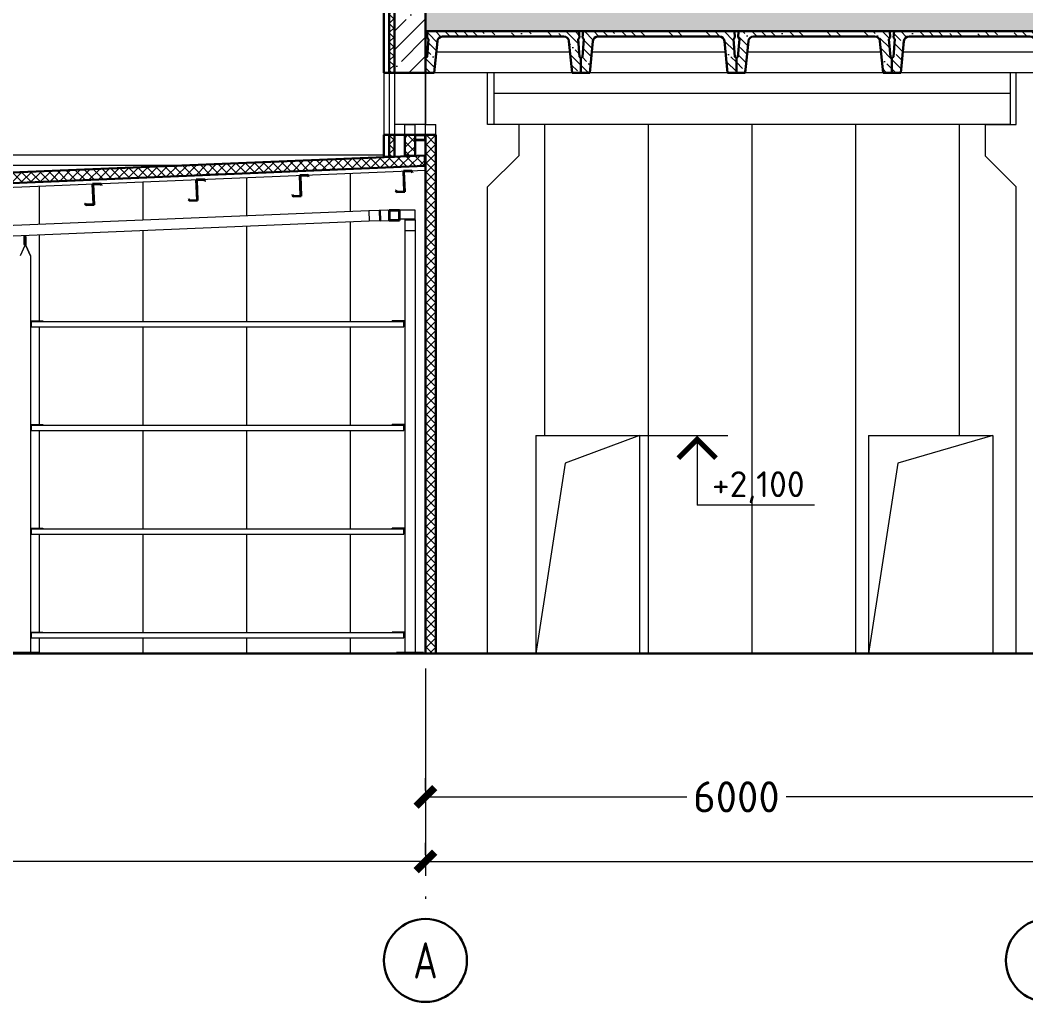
# Model space of a CAD drawing. Extents: x -965262 to 1142518, y -357520 to 71675.
# Drawn here: x -329256 to -319554, y -198860 to -189391 of the extents above; entities that cross this region are included whole.
import ezdxf

# ---------------------------------------------------------------- set-up
doc = ezdxf.new("R2010")
doc.units = 0
doc.header["$LTSCALE"] = 10
doc.linetypes.add('DOTE', pattern=[2.42, 2, -0.2, 0.02, -0.2])
doc.layers.get('0').update_dxf_attribs({"linetype": 'CONTINUOUS', "lineweight": 30})
doc.layers.get('Defpoints').update_dxf_attribs({"linetype": 'CONTINUOUS'})
doc.layers.add('DOTE', color=7, linetype='DOTE', lineweight=9)
doc.styles.add('GOST 2.304', font='isocpeur.ttf', dxfattribs={"width": 0.75, "height": 250})
doc.styles.get("Standard").update_dxf_attribs({"font": 'isocpeur.ttf', "height": 300})
doc.dimstyles.get("Standard").update_dxf_attribs({"dimscale": 100, "dimtxt": 300, "dimasz": 1.8, "dimexe": 1.8, "dimexo": 0.625, "dimgap": 0.9, "dimtad": 0, "dimdec": 0, "dimzin": 0, "dimdsep": 46, "dimtxsty": 'Standard', "dimblk": 'ARCHTICK', "dimcen": 0.9, "dimclrd": 256, "dimclre": 256, "dimclrt": 256, "dimadec": 0, "dimazin": 0, "dimtfac": 1, "dimtdec": 0, "dimtofl": 0, "dimtmove": 0, "dimatfit": 3, "dimfxl": 1, "dimtolj": 1, "dimtzin": 0, "dimlwd": 15, "dimlwe": 15, "dimarcsym": 0})
pattern_1 = [(45, (-339032.66, -358566.054), (-44.90128, 44.90128), []), (135, (-339032.66, -358566.054), (-44.90128, -44.90128), [])]

# ---------------------------------------------------------------- blocks, each defined once
blk = doc.blocks.new('y')
at = {"lineweight": 15}
h = blk.add_hatch(dxfattribs=at)
h.set_pattern_fill('ANSI35', color=256, scale=20, angle=90, style=0)
h.set_pattern_definition([(135, (-71939.62, 175751.51), (-89.80256, -89.80256), []), (135, (-71939.62, 175841.31), (-89.80256, -89.80256), [158.75, -31.75, 0, -31.75])])
edge = h.paths.add_edge_path()
edge.add_ellipse((16945.9, 173767.8), major_axis=(35.4, 35.4), ratio=1, start_angle=45, end_angle=129.28941)
edge.add_line((16896.2, 173772.8), (16865.7, 173467.8))
edge.add_line((16865.7, 173467.8), (16780.7, 173467.8))
edge.add_line((16780.7, 173467.8), (16780.7, 173607.8))
edge.add_line((16780.7, 173607.8), (16795.8, 173622.8))
edge.add_line((16795.8, 173622.8), (16808.9, 173792.8))
edge.add_line((16808.9, 173792.8), (16796.1, 173807.8))
edge.add_line((16796.1, 173807.8), (16800.7, 173867.8))
edge.add_line((16800.7, 173867.8), (18260.7, 173867.8))
edge.add_line((18260.7, 173867.8), (18265.3, 173807.8))
edge.add_line((18265.3, 173807.8), (18252.4, 173792.8))
edge.add_line((18252.4, 173792.8), (18265.5, 173622.8))
edge.add_line((18265.5, 173622.8), (18280.7, 173607.8))
edge.add_line((18280.7, 173607.8), (18280.7, 173467.8))
edge.add_line((18280.7, 173467.8), (18195.7, 173467.8))
edge.add_line((18195.7, 173467.8), (18165.2, 173772.8))
edge.add_ellipse((18115.4, 173767.8), major_axis=(-35.4, 35.4), ratio=1, start_angle=230.71059, end_angle=315)
edge.add_line((18115.4, 173817.8), (16945.9, 173817.8))
h.paths.add_polyline_path([(17610.7, 173817.8), (17450.7, 173817.8), (17450.7, 173867.8), (17610.7, 173867.8)], flags=17)
h.paths.add_polyline_path([(17960.7, 173817.8), (17800.7, 173817.8), (17800.7, 173867.8), (17960.7, 173867.8)], flags=17)
for p, q in [((16800.7, 173867.8), (16796.1, 173807.8)), ((18260.7, 173867.8), (16800.7, 173867.8)), ((18260.7, 173867.8), (18265.3, 173807.8)), ((16808.9, 173792.8), (16795.8, 173622.8)), ((16808.9, 173792.8), (16796.1, 173807.8)), ((16896.2, 173772.8), (16865.7, 173467.8)), ((18115.4, 173817.8), (16945.9, 173817.8)), ((18165.2, 173772.8), (18195.7, 173467.8)), ((18252.4, 173792.8), (18265.3, 173807.8)), ((18252.4, 173792.8), (18265.5, 173622.8)), ((16780.7, 173607.8), (16795.8, 173622.8)), ((16780.7, 173607.8), (16780.7, 173467.8)), ((18280.7, 173607.8), (18265.5, 173622.8)), ((18280.7, 173607.8), (18280.7, 173467.8)), ((18280.7, 173607.8), (18280.7, 173467.8)), ((16780.7, 173467.8), (16865.7, 173467.8)), ((18280.7, 173467.8), (18195.7, 173467.8))]:
    blk.add_line(p, q)
for p, q in [((18175.7, 173667.8), (16885.7, 173667.8)), ((18195.7, 173467.8), (16865.7, 173467.8))]:
    blk.add_line(p, q, dxfattribs=at)
for centre, start, end in [((16945.9, 173767.8), 90, 174.28941), ((18115.4, 173767.8), 5.71059, 90)]:
    blk.add_arc(centre, 50, start, end)
blk = doc.blocks.new('A$C57D11917')
for p, q in [((-13355.6, 2082.4), (-13455.6, 2082.4)), ((-13455.6, 2082.4), (-13455.6, 1982.4)), ((-13453.3, 2080.1), (-13357.9, 2080.1)), ((-13453.3, 1984.7), (-13453.3, 2080.1)), ((-13357.9, 2080.1), (-13357.9, 1984.7)), ((-13355.6, 1982.4), (-13355.6, 2082.4)), ((-13455.6, 1982.4), (-13355.6, 1982.4)), ((-13357.9, 1984.7), (-13453.3, 1984.7)), ((-13355.6, 1609), (-13455.6, 1609)), ((-13455.6, 1609), (-13455.6, 1509)), ((-13453.3, 1606.7), (-13357.9, 1606.7)), ((-13453.3, 1511.3), (-13453.3, 1606.7)), ((-13357.9, 1606.7), (-13357.9, 1511.3)), ((-13355.6, 1509), (-13355.6, 1609)), ((-13455.6, 1509), (-13355.6, 1509)), ((-13357.9, 1511.3), (-13453.3, 1511.3)), ((-12745.6, 1276.4), (-12745.6, 1264.4)), ((-12545.6, 1276.4), (-12745.6, 1276.4)), ((-12745.6, 1264.4), (-12662.6, 1264.4)), ((-12628.6, 1264.4), (-12545.6, 1264.4)), ((-12545.6, 1264.4), (-12545.6, 1276.4)), ((-13455.6, 1182.4), (-13455.6, 1082.4)), ((-13405.6, 1182.4), (-13455.6, 1182.4)), ((-13453.3, 1180.1), (-13407.9, 1180.1)), ((-13453.3, 1084.7), (-13453.3, 1180.1)), ((-13407.9, 1180.1), (-13407.9, 1084.7)), ((-13405.6, 1082.4), (-13405.6, 1182.4)), ((-13155.2, 1182.4), (-13155.2, 1082.4)), ((-13105.2, 1182.4), (-13155.2, 1182.4)), ((-13152.9, 1180.1), (-13107.5, 1180.1)), ((-13152.9, 1084.7), (-13152.9, 1180.1)), ((-13107.5, 1180.1), (-13107.5, 1084.7)), ((-13105.2, 1082.4), (-13105.2, 1182.4)), ((-12649.6, 1251.4), (-12649.6, 1101.4)), ((-12641.6, 1101.4), (-12641.6, 1251.4)), ((-13455.6, 1082.4), (-13405.6, 1082.4)), ((-13407.9, 1084.7), (-13453.3, 1084.7)), ((-13155.2, 1082.4), (-13105.2, 1082.4)), ((-13107.5, 1084.7), (-13152.9, 1084.7)), ((-12745.6, 1088.4), (-12745.6, 1076.4)), ((-12662.6, 1088.4), (-12745.6, 1088.4)), ((-12745.6, 1076.4), (-12545.6, 1076.4)), ((-12545.6, 1088.4), (-12628.6, 1088.4)), ((-12545.6, 1076.4), (-12545.6, 1088.4))]:
    blk.add_line(p, q)
at = {"lineweight": 15}
for p, q in [((-13355.6, 2082.4), (-12695.6, 2082.4)), ((-12695.6, 2082.4), (-12695.6, 1618.8)), ((-12695.6, 2082.4), (-12595.6, 2082.4)), ((-12595.6, 2082.4), (-12595.6, 1623)), ((-12500.6, 2037), (-12400.6, 2082.4)), ((-12400.6, 2082.4), (-7890.6, 2082.4)), ((-7790.6, 2037), (-7890.6, 2082.4)), ((-7695.6, 2082.4), (-7695.6, 1825.7)), ((-7695.6, 2082.4), (-7595.6, 2082.4)), ((-7595.6, 2082.4), (-7595.6, 1829.9)), ((-7500.6, 2037), (-7400.6, 2082.4)), ((-7400.6, 2082.4), (-2045.6, 2082.4)), ((-13455.6, 1982), (-13455.6, 1609)), ((-13355.6, 1982.4), (-13355.6, 1609)), ((-13355.6, 1982.4), (-12695.6, 1982.4)), ((-12515.6, 2027.8), (-12595.6, 2027.8)), ((-12595.6, 2027.8), (-12595.6, 2018.8)), ((-12595.6, 2018.8), (-12515.6, 2018.8)), ((-12585.6, 2037), (-12585.6, 2027.8)), ((-12585.6, 2037), (-12500.6, 2037)), ((-12585.6, 2027.8), (-12500.6, 2027.8)), ((-12515.6, 2018.8), (-12515.6, 2027.8)), ((-12500.6, 2037), (-12500.6, 2027.8)), ((-12500.6, 2027.8), (-12400.6, 1982.4)), ((-12400.6, 1982.4), (-7890.6, 1982.4)), ((-7790.6, 2027.8), (-7890.6, 1982.4)), ((-7705.6, 2037), (-7790.6, 2037)), ((-7790.6, 2037), (-7790.6, 2027.8)), ((-7705.6, 2027.8), (-7790.6, 2027.8)), ((-7775.6, 2027.8), (-7695.6, 2027.8)), ((-7775.6, 2018.8), (-7775.6, 2027.8)), ((-7695.6, 2018.8), (-7775.6, 2018.8)), ((-7705.6, 2037), (-7705.6, 2027.8)), ((-7695.6, 2027.8), (-7695.6, 2018.8)), ((-7515.6, 2027.8), (-7595.6, 2027.8)), ((-7595.6, 2027.8), (-7595.6, 2018.8)), ((-7595.6, 2018.8), (-7515.6, 2018.8)), ((-7585.6, 2037), (-7585.6, 2027.8)), ((-7585.6, 2037), (-7500.6, 2037)), ((-7585.6, 2027.8), (-7500.6, 2027.8)), ((-7515.6, 2018.8), (-7515.6, 2027.8)), ((-7500.6, 2037), (-7500.6, 2027.8)), ((-7500.6, 2027.8), (-7400.6, 1982.4)), ((-7400.6, 1982.4), (-3907.6, 1982.4)), ((-13355.6, 1609), (-12932.4, 1609)), ((-9839.8, 1578.9), (-9845.8, 1578.6)), ((-9845.8, 1578.6), (-9838.1, 1393.8)), ((-9832.1, 1394), (-9839.8, 1578.9)), ((-13455.6, 1509), (-13455.6, 1082.4)), ((-13355.6, 1509), (-13355.6, 1182.4)), ((-13355.6, 1509), (-13201.9, 1509)), ((-12868.6, 1468.4), (-12874.6, 1468.4)), ((-12874.6, 1278.4), (-12874.6, 1468.4)), ((-12868.6, 1468.4), (-12868.6, 1278.4)), ((-11730.1, 1500.6), (-11736.1, 1500.4)), ((-11736.1, 1500.4), (-11728.5, 1315.6)), ((-11722.5, 1315.8), (-11730.1, 1500.6)), ((-10838.9, 1537.5), (-10844.9, 1537.3)), ((-10844.9, 1537.3), (-10837.2, 1352.4)), ((-10831.3, 1352.7), (-10838.9, 1537.5)), ((-9576.6, 1508.7), (-9552.7, 1509.7)), ((-9551, 889.2), (-9576.6, 1508.7)), ((-9528.7, 1510.7), (-9552.7, 1509.7)), ((-9552.7, 1509.7), (-9527, 890.2)), ((-9552.7, 1509.7), (-9527, 890.2)), ((-9503, 891.2), (-9528.7, 1510.7)), ((-12745.6, 1385.4), (-12745.6, 1276.4)), ((-12745.6, 1385.4), (-12733.6, 1385.4)), ((-12733.6, 1276.4), (-12733.6, 1385.4)), ((-12733.6, 1385.4), (-12557.6, 1385.4)), ((-12557.6, 1385.4), (-12557.6, 1276.4)), ((-12557.6, 1385.4), (-12545.6, 1385.4)), ((-12545.6, 1385.4), (-12521.6, 1385.4)), ((-12545.6, 1385.4), (-12545.6, 1276.4)), ((-9572.3, 1404.8), (-12521.6, 1282.7)), ((-12521.6, 1276.7), (-9572.1, 1398.8)), ((-12521.6, 1385.4), (-12521.6, 765.4)), ((-9524.4, 1406.8), (-9470.6, 1409)), ((-9470.6, 1403), (-9524.1, 1400.8)), ((-12935.6, 1272.4), (-12935.6, 1278.4)), ((-12935.6, 1278.4), (-12745.6, 1278.4)), ((-12935.6, 1272.4), (-12745.6, 1272.4)), ((-12745.6, 1262.4), (-12757.6, 1262.4)), ((-12757.6, 1262.4), (-12757.6, 1076.4)), ((-12745.6, 1264.4), (-12745.6, 1088.4)), ((-12745.6, 1262.4), (-12745.6, 1088.4)), ((-12733.6, 1088.4), (-12733.6, 1264.4)), ((-12632.6, 1263.8), (-12632.6, 1246.4)), ((-12557.6, 1264.4), (-12557.6, 1088.4)), ((-12545.6, 1264.4), (-12545.6, 1088.4)), ((-13405.6, 1182.4), (-13155.2, 1182.4)), ((-13105.2, 1182.4), (-13055.6, 1182.4)), ((-12955.6, 1182.4), (-12757.6, 1182.4)), ((-12632.6, 1246.4), (-12641.6, 1246.4)), ((-12632.6, 1246.4), (-12632.6, 1106.4)), ((-13405.2, 1082.4), (-13155.2, 1082.4)), ((-13105.2, 1082.4), (-13055.6, 1082.4)), ((-12955.6, 1082.4), (-12757.6, 1082.4)), ((-12641.6, 1106.4), (-12632.6, 1106.4)), ((-12632.6, 1106.4), (-12632.6, 1089.1)), ((-12557.6, 1076.4), (-12557.6, -2670.6)), ((-12545.6, 1076.4), (-12545.6, -2670.6)), ((-12745.6, 996.4), (-12745.6, -2670.6)), ((-12733.6, -2670.6), (-12733.6, 996.4)), ((-9555.5, 999.1), (-12521.6, 876.4)), ((-12521.6, 870.4), (-9555.3, 993.1)), ((-9507.6, 1001.1), (-9470.6, 1002.6)), ((-9470.6, 996.6), (-9507.3, 995.1)), ((-9527, 890.2), (-9551, 889.2)), ((-9527, 890.2), (-9503, 891.2)), ((-12521.6, 765.4), (-12545.6, 765.4)), ((-12770.6, -2670.6), (-12770.6, -2695.6)), ((-12770.6, -2670.6), (-12520.6, -2670.6)), ((-12520.6, -2695.6), (-12770.6, -2695.6)), ((-12520.6, -2670.6), (-12520.6, -2695.6))]:
    blk.add_line(p, q, dxfattribs=at)
for centre, start, end in [((-12662.6, 1251.4), 0, 90), ((-12628.6, 1251.4), 90, 180), ((-12662.6, 1101.4), 270, 0), ((-12628.6, 1101.4), 180, 270)]:
    blk.add_arc(centre, 13, start, end)
blk = doc.blocks.new('_ArchTick')
at = {"color": 0, "linetype": 'ByBlock', "lineweight": 0, "const_width": 0.4}
blk.add_lwpolyline([(-0.5, -0.5), (0.5, 0.5)], dxfattribs=at)
blk = doc.blocks.new('*D64')
at = {"lineweight": 15, "transparency": 16777216}
for p, q in [((-336346, -197442.6), (-336346, -197325.1)), ((-325346, -197442.6), (-325346, -197325.1)), ((-336346, -197505.1), (-331371, -197505.1)), ((-325346, -197505.1), (-330321, -197505.1))]:
    blk.add_line(p, q, dxfattribs=at)
at = {"layer": 'Defpoints', "color": 0, "lineweight": 15, "transparency": 16777216}
for p in [(-336346, -197505.1), (-336346, -197505.1), (-325346, -197505.1, -1451.3)]:
    blk.add_point(p, dxfattribs=at)
at = {"lineweight": 15, "transparency": 16777216, "xscale": 180, "yscale": 180, "zscale": 180, "rotation": 180}
blk.add_blockref('_ArchTick', (-336346, -197505.1), dxfattribs=at)
at = {"lineweight": 15, "transparency": 16777216, "xscale": 180, "yscale": 180, "zscale": 180}
blk.add_blockref('_ArchTick', (-325346, -197505.1), dxfattribs=at)
at = {"lineweight": 15, "transparency": 16777216, "insert": (-330846, -197505.1), "char_height": 300, "attachment_point": 5}
blk.add_mtext('\\A1;11000', dxfattribs=at)
blk = doc.blocks.new('*D66')
at = {"lineweight": 15, "transparency": 16777216}
for p, q in [((-325346, -196819.8), (-325346, -196702.3)), ((-319346, -196819.8), (-319346, -196702.3)), ((-325346, -196882.3), (-322826, -196882.3)), ((-319346, -196882.3), (-321866, -196882.3))]:
    blk.add_line(p, q, dxfattribs=at)
at = {"layer": 'Defpoints', "color": 0, "lineweight": 15, "transparency": 16777216}
for p in [(-325346, -196882.3), (-319346, -196882.3), (-319346, -196882.3)]:
    blk.add_point(p, dxfattribs=at)
at = {"lineweight": 15, "transparency": 16777216, "xscale": 180, "yscale": 180, "zscale": 180, "rotation": 180}
blk.add_blockref('_ArchTick', (-325346, -196882.3), dxfattribs=at)
at = {"lineweight": 15, "transparency": 16777216, "xscale": 180, "yscale": 180, "zscale": 180}
blk.add_blockref('_ArchTick', (-319346, -196882.3), dxfattribs=at)
at = {"lineweight": 15, "transparency": 16777216, "insert": (-322346, -196882.3), "char_height": 300, "attachment_point": 5}
blk.add_mtext('\\A1;6000', dxfattribs=at)
blk = doc.blocks.new('*D72')
at = {"lineweight": 15, "transparency": 16777216}
for p, q in [((-325346, -197442.6), (-325346, -197325.1)), ((-301346, -197442.6), (-301346, -197325.1)), ((-325346, -197505.1), (-313946, -197505.1)), ((-301346, -197505.1), (-312746, -197505.1))]:
    blk.add_line(p, q, dxfattribs=at)
at = {"layer": 'Defpoints', "color": 0, "lineweight": 15, "transparency": 16777216}
for p in [(-325346, -197505.1), (-301346, -197505.1), (-301346, -197505.1)]:
    blk.add_point(p, dxfattribs=at)
at = {"lineweight": 15, "transparency": 16777216, "xscale": 180, "yscale": 180, "zscale": 180, "rotation": 180}
blk.add_blockref('_ArchTick', (-325346, -197505.1), dxfattribs=at)
at = {"lineweight": 15, "transparency": 16777216, "xscale": 180, "yscale": 180, "zscale": 180}
blk.add_blockref('_ArchTick', (-301346, -197505.1), dxfattribs=at)
at = {"lineweight": 15, "transparency": 16777216, "insert": (-313346, -197505.1), "char_height": 300, "attachment_point": 5}
blk.add_mtext('\\A1;24000', dxfattribs=at)

msp = doc.modelspace()

# ---------------------------------------------------------------- hatches: boundary and pattern name
at = {"lineweight": 15}
h = msp.add_hatch(dxfattribs=at)
h.set_pattern_fill('ANSI35', color=256, scale=40)
h.set_pattern_definition([(45, (-325488.4, -183773.3), (-179.605, 179.605), []), (45, (-325308.8, -183773.3), (-179.605, 179.605), [317.5, -63.5, 0, -63.5])])
h.paths.add_polyline_path([(-325646, -183798.3), (-325346, -183798.3, 0.333333)])
h.paths.add_polyline_path([(-325346, -189898.3), (-325646, -189898.3), (-325646, -190398.3), (-325346, -190398.3)], flags=17)
h.paths.add_polyline_path([(-325646, -185578.3), (-325346, -185578.3), (-325346, -183798.3), (-325646, -183798.3)])
h.paths.add_polyline_path([(-325646, -190398.3), (-325346, -190398.3), (-325346, -188598.3), (-325646, -188598.3)])
h = msp.add_hatch(dxfattribs=at)
h.set_pattern_fill('ANSI37', color=256, scale=20)
h.set_pattern_definition(pattern_1)
h.paths.add_polyline_path([(-325646, -183798.3), (-325696, -183798.3), (-325696, -185578.3), (-325646, -185578.3)])
h.paths.add_polyline_path([(-325646, -188598.3), (-325696, -188598.3), (-325696, -189898.3), (-325646, -189898.3)])
h.paths.add_polyline_path([(-325646, -190498.3), (-325696, -190498.3), (-325696, -190709.1), (-325646, -190709.1)])
h = msp.add_hatch(dxfattribs=at)
h.set_pattern_fill('ANSI35', color=256, scale=40, angle=90)
h.set_pattern_definition([(135, (-302643.57, -189385), (-179.605, -179.605), []), (135, (-302643.57, -189205.4), (-179.605, -179.605), [317.5, -63.5, 0, -63.5])])
h.paths.add_polyline_path([(-301346, -189283.3), (-303376, -189283.3), (-303376, -189498.3), (-301346, -189498.3)], flags=17)
h.paths.add_polyline_path([(-303376, -189283.3), (-303496, -189283.3), (-303496, -189498.3), (-303376, -189498.3)], flags=16)
h.paths.add_polyline_path([(-325346, -189283.3), (-325346, -189498.3), (-301346, -189498.3), (-301346, -189283.3)])
h = msp.add_hatch(dxfattribs=at)
h.set_pattern_fill('ANSI37', color=30, scale=20)
h.set_pattern_definition(pattern_1)
h.paths.add_polyline_path([(-325546, -190700.8), (-325446, -190700.8), (-325446, -190498.3), (-325546, -190498.3)])
h = msp.add_hatch(dxfattribs=at)
h.set_pattern_fill('ANSI37', color=30, scale=20)
h.set_pattern_definition(pattern_1)
h.paths.add_polyline_path([(-325246, -195498.3), (-325346, -195498.3), (-325346, -190498.3), (-325246, -190498.3)])
h = msp.add_hatch(dxfattribs=at)
h.set_pattern_fill('ANSI37', color=30, scale=20)
h.set_pattern_definition([(45, (-342126.707, -358566.054), (-44.90128, 44.90128), []), (135, (-342126.707, -358566.054), (-44.90128, -44.90128), [])])
h.paths.add_polyline_path([(-325347.7, -190796.8), (-325351.8, -190696.9), (-336906, -191175), (-336901.9, -191274.9)])

# ---------------------------------------------------------------- linework, layer by layer
for p, q in [((-325346, -195498.3, -4711.1), (-325346, -185098.3, -4711.1)), ((-325746, -189898.3, -4711.1), (-325746, -190498.3, -4711.1)), ((-325696, -189898.3, -4711.1), (-325696, -190498.3, -4711.1)), ((-325646, -189898.3, -4711.1), (-325646, -190498.3, -4711.1)), ((-325346, -189898.3, -4711.1), (-325346, -190398.3, -4711.1)), ((-324746, -190398.3, -4711.1), (-324746, -189898.3, -4711.1)), ((-319706, -189898.3, -4711.1), (-324686, -189898.3, -4711.1)), ((-324686, -189898.3, -4711.1), (-324686, -190098.3, -4711.1)), ((-319706, -189898.3, -4711.1), (-319706, -190098.3, -4711.1)), ((-319646, -190398.3, -4711.1), (-319646, -189898.3, -4711.1)), ((-319706, -190098.3, -4711.1), (-324686, -190098.3, -4711.1)), ((-324686, -190098.3, -4711.1), (-324686, -190398.3, -4711.1)), ((-319706, -190098.3, -4711.1), (-319706, -190398.3, -4711.1)), ((-325346, -190398.3, -4711.1), (-325646, -190398.3, -4711.1)), ((-324446, -190398.3, -4711.1), (-324746, -190398.3, -4711.1)), ((-319706, -190398.3, -4711.1), (-324686, -190398.3, -4711.1)), ((-324446, -190398.3, -4711.1), (-324446, -190698.3, -4711.1)), ((-324446, -190398.3, -4711.1), (-324446, -190682.7, -4711.1)), ((-319946, -190398.3, -4711.1), (-319946, -190698.3, -4711.1)), ((-319946, -190398.3, -4711.1), (-319946, -190682.7, -4711.1)), ((-319946, -190398.3, -4711.1), (-319646, -190398.3, -4711.1)), ((-324746, -190998.3, -4711.1), (-324446, -190698.3, -4711.1)), ((-319646, -190998.3, -4711.1), (-319946, -190698.3, -4711.1)), ((-324746, -195498.3, -4711.1), (-324746, -190998.3, -4711.1)), ((-319646, -195498.3, -4711.1), (-319646, -190998.3, -4711.1)), ((-325892.9, -191231, -4711.1), (-332778.3, -191515.9, -4711.1)), ((-325793, -191226.9, -4711.1), (-325892.9, -191231, -4711.1)), ((-325793, -191226.9, -4711.1), (-325892.9, -191231, -4711.1)), ((-325892.9, -191231, -4711.1), (-325888.8, -191330.9, -4711.1)), ((-325892.8, -191234.2, -4711.1), (-325892.9, -191231, -4711.1)), ((-325892.9, -191231, -4711.1), (-325888.8, -191330.9, -4711.1)), ((-325708.1, -191223.4, -4711.1), (-325793, -191226.9, -4711.1)), ((-325792.9, -191230.1, -4711.1), (-325793, -191226.9, -4711.1)), ((-325793, -191226.9, -4711.1), (-325788.9, -191326.8, -4711.1)), ((-325793, -191226.9, -4711.1), (-325788.9, -191326.8, -4711.1)), ((-325696, -191223.3, -4711.1), (-325783, -191226.5, -4711.1)), ((-325783, -191226.5, -4711.1), (-325778.9, -191326.4, -4711.1)), ((-325708.1, -191223.8, -4711.1), (-325708.1, -191223.4, -4711.1)), ((-325446, -191223.3, -4711.1), (-325596, -191223.3, -4711.1)), ((-325446, -191308.3, -4711.1), (-325446, -191223.3, -4711.1)), ((-325888.8, -191330.9, -4711.1), (-325888.9, -191327.8, -4711.1)), ((-325788.9, -191326.8, -4711.1), (-325888.8, -191330.9, -4711.1)), ((-325788.9, -191326.8, -4711.1), (-325888.8, -191330.9, -4711.1)), ((-325788.9, -191326.8, -4711.1), (-325789, -191323.6, -4711.1)), ((-325778.9, -191326.4, -4711.1), (-325788.9, -191326.8, -4711.1)), ((-325778.9, -191326.4, -4711.1), (-325696, -191323.3, -4711.1)), ((-325596, -191308.3, -4711.1), (-325446, -191308.3, -4711.1)), ((-325546, -191308.3, -4711.1), (-325546, -191318.3, -4711.1)), ((-325543.7, -191318.3, -4711.1), (-325546, -191318.3, -4711.1)), ((-325546, -191318.3, -4711.1), (-325546, -191418.3, -4711.1)), ((-325546, -191318.3, -4711.1), (-325446, -191318.3, -4711.1)), ((-325546, -191318.3, -4711.1), (-325446, -191318.3, -4711.1)), ((-325546, -191318.3, -4711.1), (-325546, -191418.3, -4711.1)), ((-325446, -191318.3, -4711.1), (-325448.3, -191318.3, -4711.1)), ((-325446, -191318.3, -4711.1), (-325446, -191308.3, -4711.1)), ((-325446, -191318.3, -4711.1), (-325446, -191418.3, -4711.1)), ((-325446, -191318.3, -4711.1), (-325446, -191418.3, -4711.1)), ((-325888.8, -191330.9, -4711.1), (-332774.1, -191615.8, -4711.1)), ((-325543.7, -191418.3, -4711.1), (-325546, -191418.3, -4711.1)), ((-325546, -191418.3, -4711.1), (-325446, -191418.3, -4711.1)), ((-325546, -191418.3, -4711.1), (-325446, -191418.3, -4711.1)), ((-325546, -191418.3, -4711.1), (-325546, -195489.3, -4711.1)), ((-325446, -191418.3, -4711.1), (-325448.3, -191418.3, -4711.1)), ((-325446, -191418.3, -4711.1), (-325446, -195489.3, -4711.1)), ((-329219.6, -191468.8, -4711.1), (-329219.6, -191553.8, -4711.1)), ((-329219.6, -191468.8, -4711.1), (-329210.6, -191468.8, -4711.1)), ((-329210.6, -191468.8, -4711.1), (-329210.6, -191553.8, -4711.1)), ((-329210.6, -191478.8, -4711.1), (-329201.4, -191478.8, -4711.1)), ((-329210.6, -191478.8, -4711.1), (-329210.6, -191563.8, -4711.1)), ((-329201.4, -191478.8, -4711.1), (-329201.4, -191563.8, -4711.1)), ((-329210.6, -191563.8, -4711.1), (-329256, -191663.8, -4711.1)), ((-329210.6, -191563.8, -4711.1), (-329256, -191663.8, -4711.1)), ((-329219.6, -191553.8, -4711.1), (-329210.6, -191553.8, -4711.1)), ((-329210.6, -191563.8, -4711.1), (-329201.4, -191563.8, -4711.1)), ((-329201.4, -191563.8, -4711.1), (-329210.6, -191563.8, -4711.1)), ((-329156, -191663.8, -4711.1), (-329201.4, -191563.8, -4711.1)), ((-329201.4, -191563.8, -4711.1), (-329156, -191663.8, -4711.1)), ((-329156, -191663.8, -4711.1), (-329156, -195489.3, -4711.1)), ((-329156, -192292.3, -4711.1), (-329036, -192292.3, -4711.1)), ((-329146, -192298.3, -4711.1), (-329156, -192298.3, -4711.1)), ((-329146, -192348.3, -4711.1), (-329146, -192298.3, -4711.1)), ((-329146, -192298.3, -4711.1), (-325556, -192298.3, -4711.1)), ((-329036, -192292.3, -4711.1), (-329036, -192298.3, -4711.1)), ((-325546, -192292.3, -4711.1), (-325666, -192292.3, -4711.1)), ((-325666, -192298.3, -4711.1), (-325666, -192292.3, -4711.1)), ((-325546, -192298.3, -4711.1), (-325556, -192298.3, -4711.1)), ((-325556, -192348.3, -4711.1), (-325556, -192298.3, -4711.1)), ((-329146, -192348.3, -4711.1), (-325556, -192348.3, -4711.1)), ((-329156, -193292.3, -4711.1), (-329036, -193292.3, -4711.1)), ((-329146, -193298.3, -4711.1), (-329156, -193298.3, -4711.1)), ((-329146, -193348.3, -4711.1), (-329146, -193298.3, -4711.1)), ((-329146, -193298.3, -4711.1), (-325556, -193298.3, -4711.1)), ((-329146, -193348.3, -4711.1), (-325556, -193348.3, -4711.1)), ((-329036, -193292.3, -4711.1), (-329036, -193298.3, -4711.1)), ((-325546, -193292.3, -4711.1), (-325666, -193292.3, -4711.1)), ((-325666, -193298.3, -4711.1), (-325666, -193292.3, -4711.1)), ((-325546, -193298.3, -4711.1), (-325556, -193298.3, -4711.1)), ((-325556, -193348.3, -4711.1), (-325556, -193298.3, -4711.1)), ((-323281, -193398.3, -4711.1), (-322430.5, -193398.3, -4711.1)), ((-322724.1, -193398.3, -4711.1), (-322724.1, -194067.6, -4711.1)), ((-329156, -194292.3, -4711.1), (-329036, -194292.3, -4711.1)), ((-329146, -194298.3, -4711.1), (-329156, -194298.3, -4711.1)), ((-329146, -194348.3, -4711.1), (-329146, -194298.3, -4711.1)), ((-329146, -194298.3, -4711.1), (-325556, -194298.3, -4711.1)), ((-329036, -194292.3, -4711.1), (-329036, -194298.3, -4711.1)), ((-325546, -194292.3, -4711.1), (-325666, -194292.3, -4711.1)), ((-325666, -194298.3, -4711.1), (-325666, -194292.3, -4711.1)), ((-325546, -194298.3, -4711.1), (-325556, -194298.3, -4711.1)), ((-325556, -194348.3, -4711.1), (-325556, -194298.3, -4711.1)), ((-329146, -194348.3, -4711.1), (-325556, -194348.3, -4711.1)), ((-329156, -195292.3, -4711.1), (-329036, -195292.3, -4711.1)), ((-329146, -195298.3, -4711.1), (-329156, -195298.3, -4711.1)), ((-329146, -195348.3, -4711.1), (-329146, -195298.3, -4711.1)), ((-329146, -195298.3, -4711.1), (-325556, -195298.3, -4711.1)), ((-329036, -195292.3, -4711.1), (-329036, -195298.3, -4711.1)), ((-325546, -195292.3, -4711.1), (-325666, -195292.3, -4711.1)), ((-325666, -195298.3, -4711.1), (-325666, -195292.3, -4711.1)), ((-325546, -195298.3, -4711.1), (-325556, -195298.3, -4711.1)), ((-325556, -195348.3, -4711.1), (-325556, -195298.3, -4711.1)), ((-329146, -195348.3, -4711.1), (-325556, -195348.3, -4711.1)), ((-329076, -195489.3, -4711.1), (-329336, -195489.3, -4711.1)), ((-329076, -195498.3, -4711.1), (-329336, -195498.3, -4711.1)), ((-329256, -195489.3, -4711.1), (-329156, -195489.3, -4711.1)), ((-329076, -195498.3, -4711.1), (-329076, -195489.3, -4711.1)), ((-325626, -195498.3, -4711.1), (-325626, -195489.3, -4711.1)), ((-325366, -195489.3, -4711.1), (-325626, -195489.3, -4711.1)), ((-325366, -195498.3, -4711.1), (-325626, -195498.3, -4711.1)), ((-325546, -195489.3, -4711.1), (-325446, -195489.3, -4711.1)), ((-325366, -195498.3, -4711.1), (-325366, -195489.3, -4711.1))]:
    msp.add_line(p, q, dxfattribs=at)
for p, q in [((-325746, -189898.3, -4711.1), (-325746, -188598.3, -4711.1)), ((-325696, -189898.3, -4711.1), (-325696, -188598.3, -4711.1)), ((-325646, -189898.3, -4711.1), (-325646, -188598.3, -4711.1)), ((-325346, -189898.3, -4711.1), (-325346, -188598.3, -4711.1)), ((-325346, -189498.3, -4711.1), (-301346, -189498.3, -4711.1)), ((-325746, -189898.3, -4711.1), (-325346, -189898.3, -4711.1)), ((-325546, -190498.3, -4711.1), (-325746, -190498.3, -4711.1)), ((-325746, -190498.3, -4711.1), (-325746, -190709.1, -4711.1)), ((-325696, -190498.3, -4711.1), (-325696, -190709.1, -4711.1)), ((-325646, -190498.3, -4711.1), (-325646, -190709.1, -4711.1)), ((-325446, -190502.9, -4711.1), (-325446, -190543.7, -4711.1)), ((-325443.7, -190502.9, -4711.1), (-325443.7, -190543.7, -4711.1)), ((-325350.6, -190498.3, -4711.1), (-325441.4, -190498.3, -4711.1)), ((-325350.6, -190500.6, -4711.1), (-325441.4, -190500.6, -4711.1)), ((-325441.4, -190546, -4711.1), (-325350.6, -190546, -4711.1)), ((-325441.4, -190548.3, -4711.1), (-325350.6, -190548.3, -4711.1)), ((-325348.3, -190543.7, -4711.1), (-325348.3, -190502.9, -4711.1)), ((-325346, -190543.7, -4711.1), (-325346, -190502.9, -4711.1)), ((-325646, -190709.1, -4711.1), (-325746, -190709.1, -4711.1)), ((-325558.9, -190845.6, -4711.1), (-325482.8, -190842.5, -4711.1)), ((-325482.8, -190842.5, -4711.1), (-325470.8, -190855.6, -4711.1)), ((-327557.2, -190928.3, -4711.1), (-327481.1, -190925.1, -4711.1)), ((-327549, -191126.1, -4711.1), (-327557.2, -190928.3, -4711.1)), ((-327483.3, -190930.3, -4711.1), (-327551.9, -190933.1, -4711.1)), ((-327551.9, -190933.1, -4711.1), (-327543.7, -191130.9, -4711.1)), ((-327472.9, -190941.7, -4711.1), (-327483.3, -190930.3, -4711.1)), ((-327481.1, -190925.1, -4711.1), (-327469.1, -190938.3, -4711.1)), ((-327469.1, -190938.3, -4711.1), (-327472.9, -190941.7, -4711.1)), ((-326558, -190886.9, -4711.1), (-326482, -190883.8, -4711.1)), ((-326549.8, -191084.7, -4711.1), (-326558, -190886.9, -4711.1)), ((-326484.1, -190889, -4711.1), (-326552.7, -190891.8, -4711.1)), ((-326552.7, -190891.8, -4711.1), (-326544.6, -191089.6, -4711.1)), ((-326473.7, -190900.3, -4711.1), (-326484.1, -190889, -4711.1)), ((-326482, -190883.8, -4711.1), (-326470, -190896.9, -4711.1)), ((-326470, -190896.9, -4711.1), (-326473.7, -190900.3, -4711.1)), ((-325550.7, -191043.4, -4711.1), (-325558.9, -190845.6, -4711.1)), ((-325485, -190847.6, -4711.1), (-325553.6, -190850.5, -4711.1)), ((-325553.6, -190850.5, -4711.1), (-325545.4, -191048.2, -4711.1)), ((-325474.6, -190859, -4711.1), (-325485, -190847.6, -4711.1)), ((-325470.8, -190855.6, -4711.1), (-325474.6, -190859, -4711.1)), ((-328556.3, -190969.6, -4711.1), (-328480.3, -190966.5, -4711.1)), ((-328548.1, -191167.4, -4711.1), (-328556.3, -190969.6, -4711.1)), ((-328482.4, -190971.6, -4711.1), (-328551, -190974.5, -4711.1)), ((-328551, -190974.5, -4711.1), (-328542.9, -191172.3, -4711.1)), ((-328472, -190983, -4711.1), (-328482.4, -190971.6, -4711.1)), ((-328480.3, -190966.5, -4711.1), (-328468.3, -190979.6, -4711.1)), ((-328468.3, -190979.6, -4711.1), (-328472, -190983, -4711.1)), ((-325633.5, -191038.3, -4711.1), (-325629.7, -191034.8, -4711.1)), ((-325629.7, -191034.8, -4711.1), (-325619.3, -191046.2, -4711.1)), ((-327631.7, -191120.9, -4711.1), (-327628, -191117.5, -4711.1)), ((-327619.8, -191134.1, -4711.1), (-327631.7, -191120.9, -4711.1)), ((-327628, -191117.5, -4711.1), (-327617.6, -191128.9, -4711.1)), ((-327543.7, -191130.9, -4711.1), (-327619.8, -191134.1, -4711.1)), ((-327617.6, -191128.9, -4711.1), (-327549, -191126.1, -4711.1)), ((-326632.6, -191079.6, -4711.1), (-326628.8, -191076.2, -4711.1)), ((-326620.6, -191092.7, -4711.1), (-326632.6, -191079.6, -4711.1)), ((-326628.8, -191076.2, -4711.1), (-326618.5, -191087.6, -4711.1)), ((-326544.6, -191089.6, -4711.1), (-326620.6, -191092.7, -4711.1)), ((-326618.5, -191087.6, -4711.1), (-326549.8, -191084.7, -4711.1)), ((-325621.5, -191051.4, -4711.1), (-325633.5, -191038.3, -4711.1)), ((-325545.4, -191048.2, -4711.1), (-325621.5, -191051.4, -4711.1)), ((-325619.3, -191046.2, -4711.1), (-325550.7, -191043.4, -4711.1)), ((-328630.9, -191162.3, -4711.1), (-328627.1, -191158.9, -4711.1)), ((-328618.9, -191175.4, -4711.1), (-328630.9, -191162.3, -4711.1)), ((-328627.1, -191158.9, -4711.1), (-328616.8, -191170.2, -4711.1)), ((-328542.9, -191172.3, -4711.1), (-328618.9, -191175.4, -4711.1)), ((-328616.8, -191170.2, -4711.1), (-328548.1, -191167.4, -4711.1)), ((-325696, -191223.3, -4711.1), (-325596, -191223.3, -4711.1)), ((-325696, -191323.3, -4711.1), (-325696, -191223.3, -4711.1)), ((-325599.2, -191226.5, -4711.1), (-325692.8, -191226.5, -4711.1)), ((-325692.8, -191226.5, -4711.1), (-325692.8, -191320.1, -4711.1)), ((-325599.2, -191320.1, -4711.1), (-325599.2, -191226.5, -4711.1)), ((-325596, -191223.3, -4711.1), (-325596, -191323.3, -4711.1)), ((-325596, -191323.3, -4711.1), (-325696, -191323.3, -4711.1)), ((-325692.8, -191320.1, -4711.1), (-325599.2, -191320.1, -4711.1))]:
    msp.add_line(p, q)
at = {"color": 30, "lineweight": 15}
for p, q in [((-325546, -190398.3, -4711.1), (-325446, -190398.3, -4711.1)), ((-325546, -190498.3, -4711.1), (-325546, -190398.3, -4711.1)), ((-325446, -190498.3, -4711.1), (-325446, -190398.3, -4711.1)), ((-325346, -190398.3, -4711.1), (-325246, -190398.3, -4711.1)), ((-325346, -190498.3, -4711.1), (-325346, -190398.3, -4711.1)), ((-325246, -190498.3, -4711.1), (-325246, -190398.3, -4711.1)), ((-336900.2, -191314.9, -4711.1), (-325346, -190836.8, -4711.1)), ((-325347.7, -190796.8, -4711.1), (-325346, -190836.8, -4711.1)), ((-323281, -193398.3, -4711.1), (-323999, -193665.3, -4711.1)), ((-319871, -193398.3, -4711.1), (-320789, -193665.3, -4711.1)), ((-323999, -193665.3, -4711.1), (-324281, -195498.3, -4711.1)), ((-320789, -193665.3, -4711.1), (-321071, -195498.3, -4711.1))]:
    msp.add_line(p, q, dxfattribs=at)
at = {"color": 30, "lineweight": 5, "ltscale": 100}
for p, q in [((-324196, -190398.3, -4711.1), (-324196, -193398.3, -4711.1)), ((-323196, -190398.3, -4711.1), (-323196, -195498.3, -4711.1)), ((-322196, -190398.3, -4711.1), (-322196, -195498.3, -4711.1)), ((-321196, -190398.3, -4711.1), (-321196, -195498.3, -4711.1)), ((-320196, -190398.3, -4711.1), (-320196, -193398.3, -4711.1))]:
    msp.add_line(p, q, dxfattribs=at)
at = {"color": 30}
for p, q in [((-325546, -190498.3, -4711.1), (-325546, -190700.8, -4711.1)), ((-325446, -190498.3, -4711.1), (-325546, -190498.3, -4711.1)), ((-325446, -190498.3, -4711.1), (-325446, -190700.8, -4711.1)), ((-325346, -190498.3, -4711.1), (-325346, -195498.3, -4711.1)), ((-325346, -190498.3, -4711.1), (-325246, -190498.3, -4711.1)), ((-325246, -190498.3, -4711.1), (-325246, -195498.3, -4711.1)), ((-336906, -191175, -4711.1), (-325351.8, -190696.9, -4711.1)), ((-325446, -190700.8, -4711.1), (-325546, -190700.8, -4711.1)), ((-325347.7, -190796.8, -4711.1), (-325351.8, -190696.9, -4711.1)), ((-336901.9, -191274.9, -4711.1), (-325347.7, -190796.8, -4711.1)), ((-325346, -195498.3, -4711.1), (-325246, -195498.3, -4711.1))]:
    msp.add_line(p, q, dxfattribs=at)
at = {"color": 30, "lineweight": 5}
for p, q in [((-327071, -190908.2, -4711.1), (-327071, -191279.8, -4711.1)), ((-326071, -190866.8, -4711.1), (-326071, -191238.4, -4711.1)), ((-329071, -190990.9, -4711.1), (-329071, -191362.5, -4711.1)), ((-328071, -190949.5, -4711.1), (-328071, -191321.2, -4711.1)), ((-328071, -191421.2, -4711.1), (-328071, -192298.3, -4711.1)), ((-327071, -191379.9, -4711.1), (-327071, -192298.3, -4711.1)), ((-326071, -191338.5, -4711.1), (-326071, -192298.3, -4711.1)), ((-329071, -191462.6, -4711.1), (-329071, -192292.3, -4711.1)), ((-329071, -192348.3, -4711.1), (-329071, -193292.3, -4711.1)), ((-328071, -192348.3, -4711.1), (-328071, -193298.3, -4711.1)), ((-327071, -192348.3, -4711.1), (-327071, -193298.3, -4711.1)), ((-326071, -192348.3, -4711.1), (-326071, -193298.3, -4711.1)), ((-329071, -193348.3, -4711.1), (-329071, -194292.3, -4711.1)), ((-328071, -193348.3, -4711.1), (-328071, -194298.3, -4711.1)), ((-327071, -193348.3, -4711.1), (-327071, -194298.3, -4711.1)), ((-326071, -193348.3, -4711.1), (-326071, -194298.3, -4711.1)), ((-329071, -194348.3, -4711.1), (-329071, -195292.3, -4711.1)), ((-328071, -194348.3, -4711.1), (-328071, -195298.3, -4711.1)), ((-327071, -194348.3, -4711.1), (-327071, -195298.3, -4711.1)), ((-326071, -194348.3, -4711.1), (-326071, -195298.3, -4711.1)), ((-329071, -195348.3, -4711.1), (-329071, -195498.3, -4711.1)), ((-328071, -195348.3, -4711.1), (-328071, -195498.3, -4711.1)), ((-327071, -195348.3, -4711.1), (-327071, -195498.3, -4711.1)), ((-326071, -195348.3, -4711.1), (-326071, -195498.3, -4711.1))]:
    msp.add_line(p, q, dxfattribs=at)
at = {"color": 30, "lineweight": 15, "ltscale": 100}
for p, q in [((-324281, -193398.3, -4711.1), (-324281, -195498.3, -4711.1)), ((-323281, -193398.3, -4711.1), (-323281, -195498.3, -4711.1)), ((-321071, -193398.3, -4711.1), (-321071, -195498.3, -4711.1)), ((-319871, -193398.3, -4711.1), (-319871, -195498.3, -4711.1))]:
    msp.add_line(p, q, dxfattribs=at)
at = {"color": 30, "lineweight": 15, "extrusion": (1.83697e-16, 0, -1)}
for p, q in [((-324281, -193398.3, -4711.1), (-323281, -193398.3, -4711.1)), ((-321071, -193398.3, -4711.1), (-319871, -193398.3, -4711.1))]:
    msp.add_line(p, q, dxfattribs=at)
at = {"lineweight": 15, "ltscale": 0.3}
msp.add_line((-321591.7, -194067.6, -4711.1), (-322724.1, -194067.6, -4711.1), dxfattribs=at)
at = {"extrusion": (1.83697e-16, 0, -1)}
msp.add_line((-336756, -195498.3, -4711.1), (-264911, -195498.3, -4711.1), dxfattribs=at)
at = {"lineweight": 15, "const_width": 50, "elevation": -4711.1}
msp.add_lwpolyline([(-322541.8, -193615.9), (-322724.1, -193433.6), (-322906.4, -193615.9)], dxfattribs=at)
for centre, radius, start, end in [((-325441.4, -190502.9, -4711.1), 4.6, 90, 180), ((-325441.4, -190543.7, -4711.1), 4.6, 180, 270), ((-325441.4, -190502.9, -4711.1), 2.3, 90, 180), ((-325441.4, -190543.7, -4711.1), 2.3, 180, 270), ((-325350.6, -190502.9, -4711.1), 4.6, 0, 90), ((-325350.6, -190502.9, -4711.1), 2.3, 0, 90), ((-325350.6, -190543.7, -4711.1), 2.3, 270, 0), ((-325350.6, -190543.7, -4711.1), 4.6, 270, 0)]:
    msp.add_arc(centre, radius, start, end)
at = {"layer": 'DOTE', "ltscale": 100}
msp.add_line((-325346, -183544.3, -4711.1), (-325346, -198059.6, -4711.1), dxfattribs=at)
at = {"layer": 'DOTE', "linetype": 'Continuous', "lineweight": 30}
for centre in [(-325346, -198459.6, -4711.1), (-319346, -198459.6, -4711.1)]:
    msp.add_circle(centre, 400, dxfattribs=at)

# ---------------------------------------------------------------- block references
at = {"lineweight": 15}
for p in [(-342126.7, -363366.1, -4711.1), (-340626.7, -363366.1, -4711.1), (-339126.7, -363366.1, -4711.1), (-337626.7, -363366.1, -4711.1)]:
    msp.add_blockref('y', p, dxfattribs=at)
msp.add_blockref('A$C57D11917', (-323700.5, -192772.7, -4711.1))

# ---------------------------------------------------------------- texts
at = {"style": 'GOST 2.304'}
msp.add_text('+2,100', height=250, dxfattribs=at).set_placement((-322581.9, -193991.7, -4711.1))
at = {"layer": 'DOTE', "linetype": 'Continuous', "lineweight": 30, "ltscale": 100, "insert": (-325346, -198459.6, -4711.1), "char_height": 350, "width": 800, "attachment_point": 5, "style": 'GOST 2.304'}
msp.add_mtext('А', dxfattribs=at)

# ---------------------------------------------------------------- dimensions: what is measured, and where the dimension line sits
at = {"lineweight": 15}
for base, p1, p2, picture, middle in [((-319346, -196882.3, -4711.1), (-325346, -196882.3, -4711.1), (-319346, -196882.3, -4711.1), '*D66', (-322346, -196882.3, -4711.1)), ((-336346, -197505.1, -3259.8), (-325346, -197505.1, -4711.1), (-336346, -197505.1, -3259.8), '*D64', (-330846, -197505.1, -3259.8)), ((-301346, -197505.1, -3259.8), (-325346, -197505.1, -3259.8), (-301346, -197505.1, -3259.8), '*D72', (-313346, -197505.1, -3259.8))]:
    dim = msp.add_linear_dim(base=base, p1=p1, p2=p2, dimstyle='Standard', dxfattribs=at)
    dim.commit()
    dim.dimension.update_dxf_attribs({"geometry": picture, "text_midpoint": middle})

doc.saveas('drawing.dxf')
